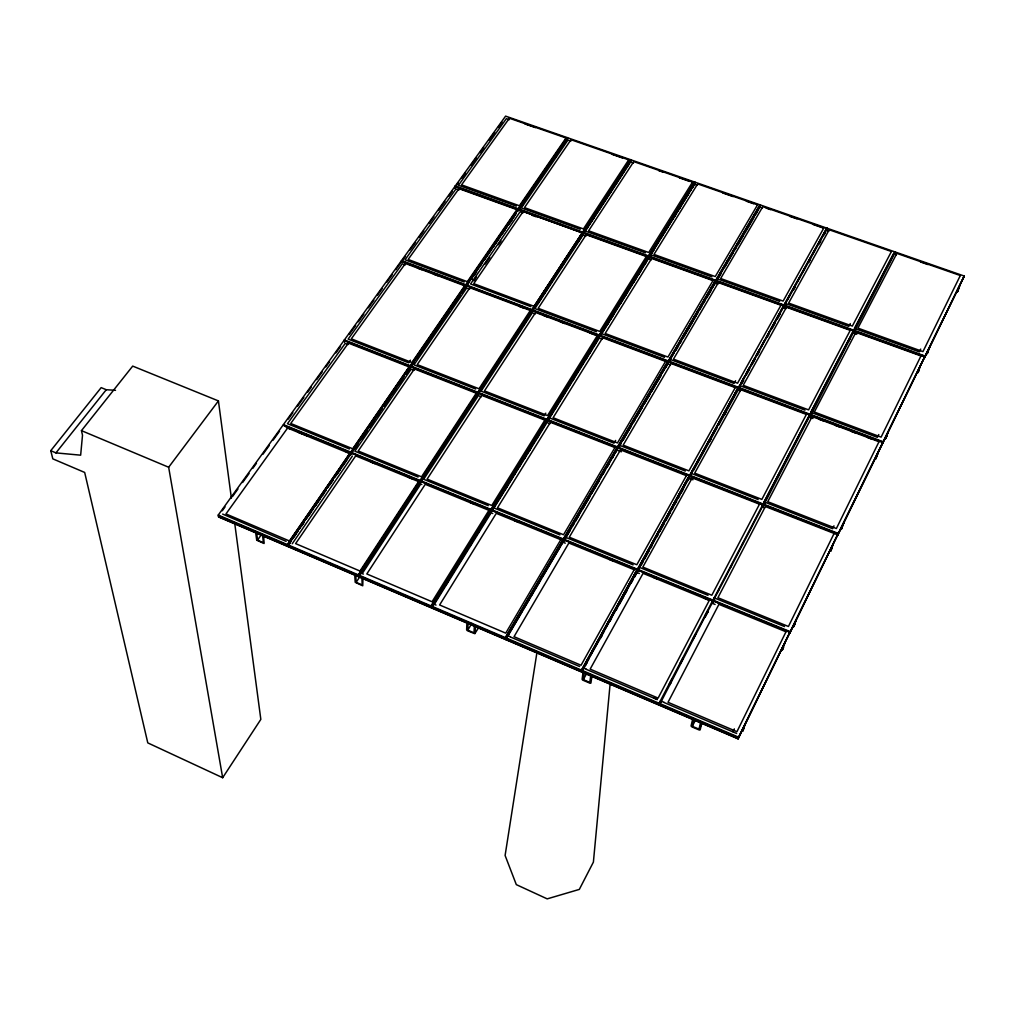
<?xml version="1.0" encoding="UTF-8"?>
<svg xmlns="http://www.w3.org/2000/svg" width="1015" height="1015" viewBox="0 0 1015 1015"><rect width="100%" height="100%" fill="white"/><g stroke="black" fill="none" stroke-linecap="round" stroke-linejoin="round"><path stroke-width="1.5" d="M411.519 495.485L358.409 576.698L287.968 546.603L287.791 544.763L351.025 452.766L419.842 480.894L419.842 482.772L414.628 491.806M420.121 482.353L420.121 480.463L477.596 392.653L410.428 366.339L351.304 452.347L351.393 454.251M420.451 483.064L420.388 481.11L490.689 509.834L490.588 511.712L431.756 606.437M420.654 482.569L420.667 480.679L478.128 392.856L546.704 419.715L490.968 509.403L490.867 511.268M420.87 482.417L422.608 478.852M432.365 605.067L490.435 510.773L430.906 607.401L359.183 576.774L361.733 571.94M490.689 509.834L430.994 605.892L430.982 607.693L358.967 576.926L358.891 575.112L420.388 481.11M431.565 606.133L431.54 607.934L505.178 639.387L505.305 637.598L563.084 539.422L491.247 510.063L431.565 606.133L505.305 637.598M440.865 592.278L431.768 607.769L505.102 639.095M455.037 188.409L455.024 186.354L517.878 209.103L517.751 211.133M455.215 188.041L455.266 186.011L505.597 116.129L567.068 137.558L566.89 139.613L562.653 146.642M344.453 341.928L344.364 339.962L401.28 260.944L465.593 285.152L465.53 287.144L461.191 293.449M465.784 286.776L465.847 284.784L517.878 209.103M466.278 286.966L466.354 284.974L518.373 209.28L582.432 232.473L531.936 309.638L531.784 311.618L536.11 304.995M466.481 286.814L469.196 281.942M466.951 622.043L466.634 629.668A1.294 0.647 31.1 0 0 467.763 630.873L474.804 633.677L478.37 628.069M477.596 392.653L475.984 396.941M474.386 625.189L474.018 632.84L467.775 630.163L468.105 622.5M477.773 394.188L477.862 392.247L531.682 310.019L466.101 285.342L410.694 365.946L477.862 392.247M478.052 394.797L478.128 392.856M478.306 394.391L478.395 392.462L532.203 310.209L599.116 335.381L598.875 337.361L546.78 421.238M478.522 394.239L478.56 393.312L545.347 419.474M475.54 625.671L475.147 633.411M490.791 511.002L546.413 420.667L492.148 508.807M491.412 511.497L491.514 509.632L547.237 419.931L617.247 447.361L563.35 538.965L563.135 540.817L610.446 460.379M491.628 511.344L505.774 487.746M517.561 211.069L517.625 210.092L465.745 285.558L401.75 261.477L405.416 256.376M517.98 210.777L518.107 208.76L567.068 137.558M563.528 541.579L563.642 539.65L637.065 569.643L581.062 671.79L505.762 639.628L505.889 637.851L760.476 205.005L826.743 228.109L826.096 230.062M531.682 310.019L529.855 314.574M532.126 312.239L532.203 310.209M532.304 311.821L532.444 309.841L582.94 232.651L648.268 256.3L647.976 258.305L599.116 336.98L599.345 335.001L648.268 256.3M567.372 139.778L567.55 137.736L630.163 159.558L629.731 161.537L583.562 232.131M599.116 335.381L546.958 419.309L546.527 421.644L498.847 499.52M547.148 421.923L547.237 419.931M547.326 421.453L547.491 419.525L599.637 335.584L667.908 361.277L617.501 446.943L612.489 458.07M547.529 421.288L547.618 420.375L617.298 447.666L667.553 362.241L667.401 363.18M610.193 683.197L593.394 862.103L579.324 889.406L547.199 898.871L516.318 884.636L505.102 855.48L536.884 652.81M583.168 234.161L583.27 233.196L646.796 256.199M562.678 541.223L562.767 540.335L505.166 638.245L431.781 606.907M563.084 539.422L562.881 541.261L505.927 638.092M563.934 540.894L617.754 448.63M690.187 191.328L694.45 181.977L630.658 159.736L630.404 161.778L630.607 160.814L626.306 167.399M581.1 670.661L580.986 671.511L505.99 639.475L506.054 638.625L581.1 670.661L636.697 570.557L582.356 669.05M588.51 658.367L589.106 658.621L581.887 671.892L658.621 704.664L659.928 702.152M583.156 671.664L582.128 679.111A1.32 0.672 28.8 0 0 583.219 680.316L589.677 683.082A1.294 0.66 28.7 0 0 590.946 682.905L592.037 675.419M590.857 674.912L589.766 682.397L583.295 679.619L584.336 672.133M616.79 449.226L616.917 448.313L563.173 539.65L491.679 510.444M694.45 181.977L648.484 255.932L648.204 257.95L688.919 193.37M648.496 258.495L648.775 256.49L715.385 280.597L617.221 448.858M648.585 258.52L649.004 256.123L694.958 182.154L759.969 204.827L759.55 206.844L715.232 282.221M648.915 257.975L649.054 257.011L713.875 280.483M694.615 184.184L694.958 182.154M668.124 363.433L668.441 361.48L738.121 387.692L689.109 476.784M636.748 571.47L637.065 569.643M637.001 571.014L689.299 475.591L617.805 447.577L616.092 451.941M637.813 571.09L637.966 570.214L711.185 600.131M714.839 282.525L715.017 281.574L667.908 361.645L599.966 336.067M759.969 204.827L667.819 362.837M715.537 282.779L715.905 280.787L783.834 305.375L737.918 389.24M715.753 282.411L716.121 280.419L784.049 304.995L826.743 228.109M688.931 477.481L689.299 475.591M689.172 477.05L738.121 387.692M689.502 477.697L689.87 475.807L762.899 504.417L762.43 506.295M759.385 206.794L759.588 205.817L715.347 281.015M760.476 205.005L756.175 213.848M658.697 704.956L659.04 703.23L581.899 670.293L581.658 672.044L658.697 704.956L660.79 700.921M838.085 533.877L763.47 504.645L713.52 600.322L790.241 631.66L738.133 738.882L659.293 705.209L713.279 600.791L790.013 632.142M738.248 389.836L738.895 387.502L809.995 414.247L809.272 416.581M738.692 389.291L738.895 388.352L808.194 414.437M712.073 602.314L712.276 601.451M712.264 602.352L712.682 600.55L637.636 569.884L637.331 571.711L637.889 569.428L712.923 600.081L712.517 601.882L715.118 596.883M712.86 602.593L713.279 600.791M783.377 307.355L784.049 304.995M783.91 307.545L784.582 305.185L853.869 330.268L894.837 251.847L827.276 228.299L581.785 670.484M784.341 307.025L784.557 306.073L853.526 331.03M692.826 718.48L691.101 725.763A1.358 0.685 26.7 0 0 692.179 726.981L698.84 729.836A1.332 0.672 26.6 0 0 700.21 729.683L702.012 722.375M701.137 724.913L698.992 729.163L692.319 726.296L694.057 718.975M698.992 729.163L700.781 721.843M826.768 230.316L827.276 228.299M762.24 506.257L762.468 505.356M763.001 506.523L810.351 414.869L882.961 442.185L837.667 535.007M809.095 416.543L809.348 415.617M809.83 416.797L810.351 414.869M809.945 416.861L854.211 330.839L924.919 356.43M810.274 416.239L810.516 415.313L882.784 442.502M738.133 738.882L738.603 737.182L659.649 703.484M852.955 332.565L853.666 330.649L784.379 305.566M853.869 330.268L853.31 332.235L854.706 329.583M853.666 332.819L895.37 252.037L964.25 276.055L924.462 358.003M743.576 727.818L742.549 731.282L744.046 728.224M744.997 724.837L742.688 730.94M894.088 253.801L894.367 252.837M894.24 253.864L894.837 251.847M894.773 254.042L895.37 252.037M894.9 254.08L895.179 253.116M783.314 646.58L782.222 650.158L783.631 647.278M784.671 643.738L782.349 649.828M794.758 623.172L793.654 626.788L795.037 623.946M796.103 620.381L793.781 626.445M831.754 547.542L830.575 551.247L833.036 544.89M842.437 525.732L841.232 529.462L843.693 523.106M843.554 523.436L841.372 529.132M876.96 455.151L875.704 458.958L878.153 452.652M878.026 452.969L875.844 458.64M886.793 436.247L885.74 438.391L886.882 434.877L885.613 438.708L888.062 432.415M919.171 368.864L917.865 372.746L920.301 366.504M924.424 357.407L882.479 443.415M928.459 349.87L927.139 353.778L929.575 347.549M958.439 289.719L957.5 291.635L958.744 287.981L957.373 291.939L959.797 285.761M963.743 277.032L924.399 357.749M834.089 533.471L788.439 626.483L717.91 597.708L765.386 506.548L837.616 534.803L789.645 633.157M964.25 276.055L738.286 737.778L659.712 704.232L659.547 705.057L738.057 738.59L789.898 632.307L713.545 601.096L715.004 598.292M789.708 633.449L838.301 533.433L763.699 504.214M837.73 535.286L882.34 444.101M830.714 550.929L831.856 548.595M917.991 372.442L918.981 370.399M927.266 353.474L928.243 351.456M920.719 349.071L919.336 351.888L854.402 328.416L893.428 253.725L896.372 254.752M878.774 434.547L877.404 437.351L810.719 412.28L852.321 332.654L856.749 334.265M833.975 525.846L832.566 528.688L764.054 501.879L808.498 416.81L812.952 418.484M732.957 731.688L734.34 728.872M692.319 726.296L695.173 720.65M853.666 330.649L658.798 703.839L582.001 671.055M669.342 684.123L672.247 678.578M680.215 663.328L683.108 657.783M692.522 639.755L695.415 634.21M704.829 616.181L707.734 610.637M712.441 601.603L713.659 599.269M741.94 545.118L743.399 542.353M762.595 505.584L763.724 503.415M777.63 476.784L779.101 473.98M809.424 415.922L811.949 411.075M848.565 340.977L850.024 338.173M853.26 331.981L854.249 330.078M669.494 684.275L672.387 678.718M680.38 663.429L683.285 657.86M692.712 639.793L695.618 634.235M705.78 614.773L707.848 612.197M717.732 591.885L719.178 589.106M730.128 568.159L731.587 565.368M766.832 497.858L762.658 505.863L763.128 503.986L690.098 475.388M809.488 416.175L812.051 411.253M848.971 340.571L850.354 337.919M659.293 705.209L661.399 701.187M669.963 684.592L671.435 681.776M705.12 617.247L708.039 611.639M763.229 506.079L765.145 502.247M810.046 416.391L812.698 411.138M764.6 503.745L763.458 505.927L763.686 505.026L837.946 534.118M811.328 414.196L812.799 411.392M850.265 323.633L848.806 326.386L785.166 303.371M583.295 679.619L586.353 674.087M689.286 475.87L737.727 388.656M739.605 385.269L738.057 388.047L668.72 361.949L674.315 352.446M741.14 382.503L744.211 376.971M745.746 374.192L749.59 367.278M751.138 364.499L754.208 358.967M755.744 356.189L759.588 349.274M761.136 346.508L764.206 340.964M766.515 336.815L769.586 331.271M771.134 328.505L774.978 321.577M776.513 318.812L779.583 313.267M781.119 310.501L783.428 306.352L739.669 385.573L804.984 410.123M826.337 229.098L783.745 305.781L716.146 281.295L745.365 231.61M636.938 570.735L688.919 476.53L637.09 569.859L564.036 540.005M737.867 388.973L738.971 386.981M783.529 306.733L784.57 304.855M787.64 299.323L789.949 295.162M793.019 289.618L795.329 285.469M797.638 281.307L799.947 277.158M803.017 271.614L805.326 267.465M808.409 261.921L810.706 257.772M813.015 253.61L815.324 249.462M818.407 243.917L820.704 239.756M823.013 235.607L825.322 231.445M589.614 657.339L604.471 630.937M604.839 629.896L618.541 605.206M619.061 604.635L633.766 577.776M634.35 577.078L689.769 476.86L688.069 480.526M690.137 476.213L691.672 473.434M693.359 470.744L717.034 427.734M718.519 425.412L737.486 391.206M738.476 389.443L740.43 385.586M741.965 382.82L743.5 380.041M746.583 374.51L749.654 368.965M751.963 364.804L755.033 359.272M757.266 355.567L759.651 350.962M767.327 337.107L768.875 334.341M771.946 328.797L775.016 323.265M777.325 319.103L780.395 313.559M784.126 307.177L786.295 303.269M793.679 289.63L795.202 286.89M808.879 262.238L810.401 259.51M819.207 243.943L820.729 241.215M824.078 234.858L825.601 232.118M585.541 665.307L587.063 662.567M600.804 637.813L602.326 635.06M609.964 621.307L611.487 618.554M616.067 610.307L617.589 607.554M619.112 604.8L623.692 596.554M625.215 593.8L626.75 591.047M631.33 582.8L632.853 580.047M634.375 577.294L636.671 573.171M641.379 564.67L642.914 561.917M644.436 559.151L649.029 550.879M650.564 548.125L652.099 545.36M656.692 537.087L658.215 534.321M659.75 531.568L664.343 523.296M665.865 520.53L670.458 512.258M671.993 509.492L673.529 506.739M675.051 503.973L676.586 501.22M678.122 498.466L679.644 495.701M681.179 492.947L683.476 488.799M709.422 442.045L710.944 439.305M724.647 414.602L726.169 411.849M742.079 383.175L743.614 380.422M735.571 380.726L734.035 383.454L670.04 359.399L715.017 282.906L717.986 283.984M506.853 637.255L522.04 611.411M523.639 608.696L529.246 599.18M530.845 596.452L533.243 592.379M534.842 589.652L540.437 580.136M542.035 577.408L559.633 547.491M561.232 544.763L563.63 540.691M620.52 443.923L618.135 447.996L687.827 475.312M622.119 441.221L631.685 424.942M633.284 422.227L654.015 386.956M655.614 384.241L661.196 374.751M662.795 372.036L665.18 367.976M666.779 365.26L668.377 362.545M675.901 349.731L681.496 340.228M683.095 337.513L685.48 333.44M687.079 330.725L715.816 281.865M746.939 228.921L752.47 219.519M754.044 216.829L759.575 207.428M505.762 639.628L562.995 542.238L565.266 543.165M570.011 530.553L563.706 541.046L563.909 539.206L637.318 569.187M572.498 526.087L574.109 523.359M575.556 521.114L578.918 515.176M582.699 508.959L584.297 506.257M584.538 505.622L586.137 502.894M586.67 502.209L590.146 496.069M591.758 493.341L593.356 490.613M593.813 490.055L597.366 483.787M597.784 483.305L599.37 480.603M602.986 474.246L604.585 471.506M606.995 467.42L609.393 463.322M619.226 446.828L620.787 443.961M623.248 439.99L624.847 437.262M625.291 436.285L630.886 426.782M633.271 422.709L634.87 419.994M636.468 417.279L642.051 407.776M644.449 403.704L650.031 394.201M651.63 391.486L655.36 385.345M655.627 384.698L657.225 381.983M657.771 381.247L661.209 375.195M665.802 367.582L667.337 364.778M676.053 350.162L678.578 345.646M680.012 343.425L681.585 340.736M683.171 338.033L691.887 323.227M692.167 322.542L697.762 313.026M699.36 310.298L701.746 306.226M703.344 303.51L704.943 300.783M706.542 298.067L710.881 290.899M714.788 284.048L710.525 290.227M716.501 281.13L718.011 278.579M718.633 277.704L721.031 273.631M724.685 267.211L733.337 252.494M734.911 249.817L736.484 247.153M737.803 245.097L743.564 235.112M744.997 232.866L753.777 217.718M615.597 440.434L613.986 443.149L549.661 417.977L599.307 338.02L602.225 339.111M467.775 630.163L471.874 623.375M546.806 420.045L598.799 336.358L546.717 420.971M599.167 335.775L647.938 257.277L599.053 336.714M648.28 256.732L694.108 182.979L649.257 255.894M648.775 256.49L599.878 335.204L668.136 360.883M491.691 509.936L496.678 501.905M442.527 589.614L454.086 570.988M455.748 568.324L467.306 549.699M468.955 547.034L472.267 541.718M473.916 539.054L480.526 528.409M482.176 525.745L485.487 520.429M487.137 517.764L489.623 513.768M507.437 485.081L519.046 466.38M520.695 463.715L537.278 437.008M538.94 434.344L547.225 420.997M548.443 419.043L557.514 404.427M559.176 401.762L570.722 383.163M572.371 380.511L583.93 361.898M585.579 359.247L592.176 348.614M593.826 345.963L597.125 340.647M600.791 334.747L638.803 273.53M640.452 270.865L648.712 257.569M649.892 255.679L659.052 240.923M660.714 238.233L682.372 203.355M684.047 200.678L694.869 183.233M460.899 560.661L462.536 558.009M469.932 546.095L471.582 543.444M478.166 532.85L479.803 530.198M505.483 488.837L507.969 484.827M510.456 480.831L512.943 476.822M514.605 474.145L516.267 471.48M518.754 467.471L521.241 463.462M523.727 459.452L526.214 455.443M527.876 452.779L531.188 447.425M536.998 438.087L539.485 434.077M548.1 420.197L549.648 417.698M551.208 415.186L552.223 412.483M555.916 407.599L553.733 410.047M572.435 380.993L574.084 378.341M585.642 359.716L587.292 357.052M589.778 353.068L591.428 350.403M606.919 325.447L609.406 321.451M611.055 318.786L614.367 313.457M620.152 304.132L622.639 300.136M624.288 297.471L627.6 292.142M633.385 282.804L635.872 278.808M638.359 274.811L640.833 270.815M644.614 264.737L646.162 262.238M649.486 256.871L694.45 184.286L697.445 185.326M445.648 585.414L448.135 581.405M505.483 489.027L507.982 484.992M523.816 459.491L526.316 455.469M528.815 451.447L531.314 447.412M651.693 253.509L654.168 249.512M674.023 217.527L675.685 214.863M678.997 209.534L680.646 206.87M692.23 188.206L693.879 185.542M545.791 413.156L544.129 415.807L481.123 391.156L532.329 312.798L535.26 313.901M115.507 390.318L106.258 389.722L101.17 387.628L50.75 450.685L52.818 458.856L84.676 472.444L147.784 742.891L222.666 777.718L260.83 719.381L234.719 523.283M358.409 576.698L358.333 574.871L419.842 480.894M630.163 159.558L582.673 232.118L518.602 208.938L567.55 137.736M531.797 310.412L582.153 233.463M629.858 160.56L582.509 232.917L518.741 209.839M630.658 159.736L583.168 232.308L648.484 255.932M420.058 482.074L477.355 393.604L420.058 481.173L351.558 453.185L351.596 454.098M479.029 391.93L527.914 317.188M529.627 314.561L531.416 310.996L477.761 392.995L410.897 366.808L413.574 362.913M531.72 311.364L582.052 234.427M420.971 481.047L439.761 452.322M441.462 449.708L456.001 427.48M457.714 424.866L474.436 399.301M479.385 391.739L482.594 386.829M483.394 385.611L525.009 321.983M528.168 317.149L527.001 319.915M566.636 258.33L537.493 303.866M568.349 255.717L576.545 244.146M582.229 234.49L577.941 242.014M583.27 232.904L587.786 226.941M629.909 161.601L625.824 168.782M364.334 567.981L367.785 562.691M369.511 560.052L372.962 554.774M375.55 550.815L379.001 545.537M381.602 541.579L385.053 536.288M386.778 533.649L390.229 528.371M392.818 524.412L396.269 519.134M398.87 515.163L402.321 509.885M404.046 507.246L407.497 501.968M410.085 498.01L419.588 483.483M425.222 474.868L428.685 469.564M430.423 466.913L434.763 460.277M436.501 457.625L439.964 452.309M442.578 448.338L446.042 443.022M448.655 439.038L457.334 425.767M460.797 420.464L465.136 413.828M466.875 411.176L471.214 404.541M472.952 401.889L476.428 396.573M481.148 389.341L497.591 364.207M499.317 361.556L514.897 337.741M516.622 335.102L520.949 328.479M522.687 325.84L532.203 311.288M534.309 308.053L532.571 310.717L597.683 335.216M536.91 304.081L546.463 289.478M549.064 285.494L553.403 278.859M555.142 276.207L564.695 261.604M566.421 258.952L570.76 252.316M572.498 249.665L582.052 235.061M586.708 227.931L601.337 205.563M603.925 201.617L607.363 196.352M609.952 192.406L618.554 179.236M621.142 175.291L624.58 170.025M365.387 567.106L366.618 564.137M382.718 540.614L385.307 536.643M399.986 514.199L402.574 510.241M449.696 438.15L452.271 434.23M508.477 348.247L510.19 345.646M518.703 332.603L521.266 328.695M523.816 324.787L525.529 322.186M544.065 293.982L546.641 289.871M560.318 268.975L563.871 263.684M578.512 241.291L581.138 237.117M591.745 220.889L594.333 216.931M597.784 211.653L600.563 207.555M602.961 203.749L605.549 199.79M608.987 194.512L611.576 190.554M615.09 185.326L617.615 181.33M627.346 166.447L628.869 164.113M361.936 578.702L362.177 584.945L356.138 582.369L359.602 577.066M423.674 479.283L478.357 395.609L481.3 396.764M473.739 280.749L476.378 276.905M485.183 264.052L489.788 257.429M498.403 244.78L501.042 240.923M414.386 368.965L358.194 450.99L421.53 476.822L476.276 393.224L413.397 368.547M349.706 453.426L289.491 540.995L225.964 513.92L287.6 428.038L350.86 454.035L350.771 452.132L409.908 366.136L344.098 340.342L283.401 424.6L350.771 452.132M287.423 546.375L287.245 544.522L350.492 452.55L283.096 425.019L218.238 515.062L218.491 516.927L287.423 546.375L290.721 541.566M410.187 367.696L410.174 365.743L465.593 285.152M287.27 545.207L218.58 515.886L218.707 516.775L287.359 546.095L350.315 453.489L345.937 451.713M351.647 451.561L409.705 367.087L383.67 405.937M518.881 208.278L566.801 138.56L562.221 146.071M287.359 546.095L350.315 453.489M352.23 451.675L381.868 408.55M411.468 365.476L459.947 294.921M461.736 292.307L465.365 286.129L410.123 366.491L344.618 340.824L344.656 341.776M465.72 286.522L466.976 284.682M467.864 283.388L515.785 213.645M519.122 208.811L528.993 194.436M530.794 191.822L560.42 148.685M292.371 539.168L295.86 534.093M299.412 528.929L303.853 522.459M306.517 518.589L310.958 512.131M313.61 508.249L324.267 492.744M327.82 487.581L333.148 479.829M334.925 477.24L340.253 469.488M342.905 465.606L344.656 463.081M345.493 461.85L350.568 454.454L350.492 452.55M351.736 452.753L353.499 450.191M355.263 447.628L357.026 445.065M362.33 437.338L366.821 430.804M369.523 426.884L375.804 417.736M377.605 415.122L382.084 408.588M383.886 405.975L391.067 395.507M393.757 391.587L404.376 376.146M405.949 373.85L409.908 368.09L409.908 366.136M411.012 366.491L413.486 362.888M417.558 356.95L426.528 343.907M428.317 341.294L433.697 333.466M435.486 330.852L448.934 311.288M450.736 308.674L457.905 298.232M458.793 296.926L460.328 294.705M466.672 285.469L471.125 278.985M472.635 276.791L482.315 262.695M484.079 260.132L493.759 246.049M495.523 243.486L506.967 226.827M508.718 224.264L511.865 220.598M513.628 217.134L516.102 213.531M519.642 208.367L523.448 203.723L521.799 206.134M524.374 201.49L527.039 197.608M528.815 195.02L534.144 187.255M535.92 184.667L540.373 178.196M542.15 175.608L549.255 165.267M551.031 162.679L560.813 148.444M288.095 545.562L358.308 575.543L419.626 481.833L358.346 576.418L288.184 546.451L290.759 541.693M294.312 536.516L297.864 531.353M301.417 526.176L304.069 522.306M308.509 515.848L312.95 509.39M315.614 505.508L320.055 499.05M322.719 495.168L326.272 490.004M329.812 484.84L333.364 479.664M336.917 474.5L346.686 460.29M354.235 449.29L357.813 444.088M361.378 438.886L366.745 431.083M369.422 427.188L373.888 420.692M376.565 416.797L380.13 411.595M383.708 406.393L389.062 398.591M391.739 394.695L396.205 388.199M398.882 384.292L402.46 379.103M406.025 373.901L409.603 368.699M417.14 357.724L422.481 349.947M424.27 347.358L429.611 339.568M431.388 336.98L435.841 330.497M439.406 325.308L449.201 311.047M453.654 304.563L458.108 298.08M461.673 292.891L465.238 287.714M470.985 279.341L476.352 271.538M479.029 267.63L482.607 262.428M484.396 259.827L491.552 249.411M493.341 246.81L498.708 238.994M501.385 235.087L504.963 229.885M508.54 224.683L513.907 216.867M519.629 208.544L524.945 200.792M526.722 198.217L529.386 194.334M531.162 191.759L538.255 181.431M540.031 178.843L545.347 171.091M547.123 168.515L551.564 162.057M553.34 159.469L558.656 151.73M562.209 146.566L567.525 138.814M474.018 275.699L476.657 271.855M554.19 158.962L556.854 155.092M410.428 360.185L408.639 362.786L348.132 339.111L402.283 263.811L405.239 264.928M262.631 535.857L263.38 542.657L257.518 540.145L261.147 534.956M401.559 262.593L401.547 260.589L455.024 186.354M222.272 510.748L225.038 506.904M232.435 496.639L237.967 488.938M242.598 482.518L249.056 473.548M252.748 468.41L256.452 463.284M262.91 454.301L269.381 445.319M273.073 440.193L279.544 431.21M288.273 419.081L292.853 412.712M297.433 406.355L303.853 397.436M307.52 392.348L311.186 387.248M316.693 379.61L322.186 371.972M325.853 366.884L329.52 361.784M335.94 352.877L340.52 346.508M349.185 334.468L355.593 325.574M358.333 321.768L363.827 314.142M368.407 307.786L373.901 300.161M377.555 295.073L382.135 288.717M386.702 282.36L392.196 274.735M395.863 269.647L400.43 263.304M410.022 249.982L415.528 242.331M419.208 237.218L423.801 230.836M429.32 223.173L433.913 216.791M438.505 210.41L444.951 201.478M448.617 196.377L452.297 191.264M458.171 183.119L455.43 186.912L517.993 209.559M461.812 178.044L465.466 172.981M470.935 165.369L476.416 157.769M480.07 152.694L483.711 147.632M489.192 140.032L494.66 132.419M498.314 127.357L501.968 122.282M222.666 777.718L168.655 467.243L218.428 400.912L132.699 366.098L81.454 430.639L82.507 435.207L80.654 455.177L55.926 452.893L50.75 450.685M55.926 452.893L106.258 389.722M525.009 123.982L535.463 127.624M612.045 154.343L622.436 157.972M658.659 170.609L663.1 172.157M679.34 177.815L689.68 181.431M722.82 192.99L733.109 196.58M746.355 201.198L753.701 203.761M766.223 208.126L770.626 209.661M789.683 216.309L797.016 218.872M813.142 224.493L823.393 228.071M920.516 261.959L927.976 264.56M509.365 119.681L506.384 118.641L458.476 185.25L516.267 206.147M570.874 141.148L567.918 140.121L521.342 207.974L580.225 229.276M633.525 163.022L630.594 161.994L585.401 231.141L645.426 252.849M759.524 206.997L762.493 208.024M825.829 230.139L828.786 231.166M624.504 170.786L589.169 224.848M650.704 254.752L711.896 276.879M717.275 278.82L779.685 301.392M455.266 186.011L518.107 208.76M649.004 256.123L715.6 280.229M854.414 330.459L925.109 356.049L882.543 443.682L883.164 441.779L810.554 414.463M855.81 331.867L924.716 356.811M531.72 215.193L536.174 216.804M522.991 212.896L520.035 211.831L470.567 283.972L530.87 306.632M458.869 190.109L455.913 189.031L405.023 259.789L464.147 282.005M585.909 236.14L582.978 235.074L534.905 308.611L596.401 331.727M651.275 259.815L648.357 258.762L601.793 333.757L664.52 357.331M782.996 307.545L785.953 308.611M470.706 278.795L475.147 280.47M401.547 260.589L465.847 284.784M466.354 284.974L531.936 309.638M532.444 309.841L599.345 335.001M668.682 361.086L738.336 387.299M738.666 387.895L809.78 414.653M466.519 285.849L530.312 309.854M417.355 268.049L421.72 269.698M433.354 274.075L437.719 275.725M519.553 306.517L523.994 308.192M544.04 315.741L548.481 317.416M560.318 321.869L564.759 323.544M589.918 333.009L594.359 334.684M819.042 419.258L823.47 420.933M835.269 425.374L839.697 427.036M851.496 431.476L855.911 433.139M867.723 437.592L872.139 439.254M469.615 289.173L466.672 288.057L413.955 364.867L475.692 389.037M670.534 364.854L667.629 363.751L619.645 445.369L685.315 471.061M737.347 390.014L740.252 391.105M691.088 473.32L758.167 499.57M344.364 339.962L410.174 365.743M478.395 392.462L546.958 419.309M547.491 419.525L617.501 446.943M618.046 447.158L689.54 475.16M691.596 476.784L762.811 504.683M348.107 344.529L345.214 343.4L287.473 423.699L349.426 448.985M414.057 370.399L411.113 369.244L354.869 451.206L418.117 477.025M549.927 423.674L546.996 422.532L493.962 507.969L559.95 534.905M617.006 450.064L621.383 451.789M688.601 478.065L692.991 479.778M761.681 506.726L764.6 507.868M423.699 479.296L488.278 505.66M639.133 567.22L708.039 595.336M714.103 597.822L784.544 626.559M565.685 537.341L633.132 564.873M351.304 452.347L420.121 480.463M420.667 480.679L490.968 509.403M491.514 509.632L563.35 538.965M283.68 425.45L350.759 452.855M420.882 481.503L490.841 510.101M286.154 427.264L290.531 429.053M298.334 432.327L302.711 434.116M303.65 434.42L308.027 436.209M370.538 461.838L374.903 463.627M407.967 477.063L412.344 478.852M470.021 502.425L474.398 504.214M514.618 520.657L518.995 522.446M608.937 559.202L613.314 561.003M653.685 577.497L658.088 579.299M703.484 597.86L707.874 599.649M352.357 456.09L292.231 543.761M421.821 484.498L420.73 484.053L362.215 573.602L363.332 574.084M492.77 513.514L491.108 512.829L434.306 604.344L436.019 605.067M639.361 573.475L636.456 572.282L583.371 667.908L586.353 669.177M711.54 602.999L715.093 604.458M81.454 430.639L168.655 467.243M508.007 635.771L510.342 636.76M654.231 698.117L657.276 699.424M660.46 700.781L664.127 702.342M286.116 541.35L222.653 514.097M510.329 636.951L579.641 666.512M586.327 669.367L657.238 699.601M664.089 702.52L736.636 733.464M218.238 515.062L287.245 544.522M287.791 544.763L358.333 574.871M358.891 575.112L430.994 605.892M505.889 637.851L581.303 670.04M359.145 575.898L430.918 606.539M218.428 400.912L231.382 498.175M256.592 531.974L257.518 540.145M255.679 532.9L256.732 540.221L264.103 543.507L263.557 534.943M355.796 574.553L356.138 582.369M354.692 574.109L355.199 582.305L362.748 585.807L362.977 577.611M351.025 452.766L351.101 454.669M401.75 261.477L401.75 262.441M410.428 366.339L410.491 368.344M920.96 355.935L881.109 437.122L814.347 412.039L855.861 332.374L920.96 355.935M878.977 441.741L836.373 528.536L767.759 501.702L812.127 416.569L878.977 441.741M785.991 631.774L736.953 731.688L668.022 702.304L718.912 604.344L785.991 631.774M960.317 275.522L922.952 351.609L857.941 328.124L896.879 253.395L960.317 275.522M850.253 330.344L808.6 409.882L743.196 385.319L786.447 307.228L850.253 330.344M891.424 251.492L852.346 326.094L788.617 303.066L829.217 229.783L891.424 251.492M806.367 414.412L761.859 499.393L694.704 473.13L740.874 389.76L806.367 414.412M709.269 600.411L658.113 698.092L590.146 669.126L643.066 573.348L709.269 600.411M759.474 504.227L711.819 595.234L642.825 567.081L692.23 477.862L759.563 504.214M823.85 227.918L783.123 301.087L720.65 278.503L762.823 206.629L823.85 227.918M780.954 305.249L737.562 383.201L673.478 359.132L718.392 282.589L780.954 305.249M686.381 475.667L636.824 564.733L569.288 537.189L620.533 449.848L686.381 475.667M735.241 387.628L688.919 470.859L623.159 445.141L671.08 363.484L735.241 387.628M634.21 569.732L581.062 665.256L514.034 636.684L568.869 543.012L634.21 569.732M757.558 204.802L715.258 276.562L653.99 254.41L697.673 183.905L757.558 204.802M665.548 361.403L617.501 442.933L553.099 417.736L602.669 337.729L665.548 361.403M712.999 280.635L667.959 357.052L605.156 333.466L651.655 258.432L712.999 280.635M614.925 447.564L563.553 534.753L497.49 507.805L550.434 422.291L614.925 447.564M560.788 539.714L505.736 633.144L439.609 604.965L496.284 513.349L560.788 539.714M692.522 182.104L648.712 252.507L588.611 230.786L633.753 161.613L692.522 182.104M597.251 335.686L547.554 415.579L484.459 390.902L535.615 312.493L597.251 335.686M646.365 256.516L599.751 331.436L538.191 308.306L586.188 234.719L646.365 256.516M544.877 420.121L491.78 505.483L427.112 479.105L481.719 395.355L544.877 420.121M488.926 510.329L432.06 601.755L366.821 573.944L425.247 484.307L488.926 510.329M582.229 232.854L534.144 306.327L473.764 283.642L523.182 211.475L582.229 232.854M628.691 159.837L583.435 228.921L524.476 207.618L571.001 139.715L628.691 159.837M530.312 310.488L479.029 388.77L417.216 364.601L469.882 287.74L530.312 310.488M418.573 481.579L359.995 571.039L295.619 543.609L355.694 455.875L418.573 481.579M516.901 209.636L467.331 281.688L408.144 259.447L458.983 188.663L516.901 209.636M566.027 137.989L519.401 205.779L461.546 184.87L509.39 118.235L566.027 137.989M464.667 285.786L411.9 362.52L351.317 338.832L405.416 263.481L464.667 285.786M409.058 366.884L352.751 448.77L290.734 423.471L348.411 343.108L409.058 366.884"/></g></svg>
